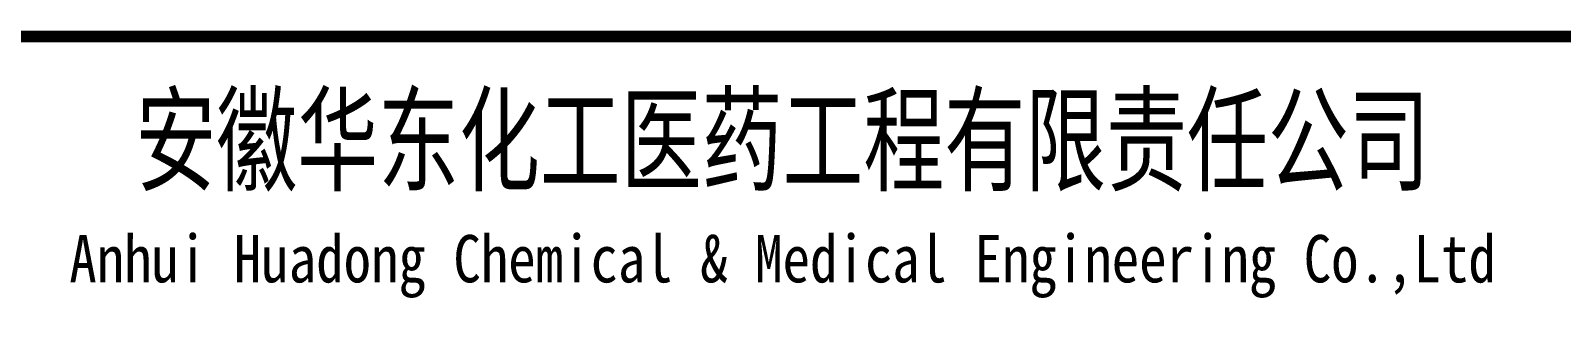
# Model space of a CAD drawing. Extents: x 4682119 to 9193858, y -786075 to -318274.
# Drawn here: x 9176615 to 9185650, y -780722 to -779040 of the extents above; entities that cross this region are included whole.
import ezdxf
from ezdxf.enums import TextEntityAlignment as Align

# ---------------------------------------------------------------- set-up
doc = ezdxf.new("R2010")
doc.units = 0
doc.header["$LTSCALE"] = 1000
doc.header["$MEASUREMENT"] = 0
doc.layers.get('0').update_dxf_attribs({"linetype": 'CONTINUOUS'})
doc.styles.add('ECEC_TQ_S', font='')
doc.styles.get('ECEC_TQ_S').set_extended_font_data('SimSun')

msp = doc.modelspace()

# ---------------------------------------------------------------- linework, layer by layer
msp.add_lwpolyline([(9192858, -779074.6, 70, 70, 0), (9174858, -779074.6, 70, 70, 0), (9174858, -785074.6, 0, 0, 0)], format="xyseb")

# ---------------------------------------------------------------- texts
at = {"style": 'ECEC_TQ_S'}
for s, height, width, p in [('安徽华东化工医药工程有限责任公司', 500, 0.7, (9181052.9, -779674.6)), ('安徽华东化工医药工程有限责任公司', 500, 0.7, (9181052.9, -779674.6)), ('Anhui Huadong Chemical & Medical Engineering Co.,Ltd', 280, 0.85, (9181052.9, -780424.6)), ('Anhui Huadong Chemical & Medical Engineering Co.,Ltd', 280, 0.85, (9181052.9, -780424.6))]:
    msp.add_text(s, height=height, dxfattribs=dict(at, width=width)).set_placement(p, align=Align.MIDDLE)

doc.saveas('drawing.dxf')
